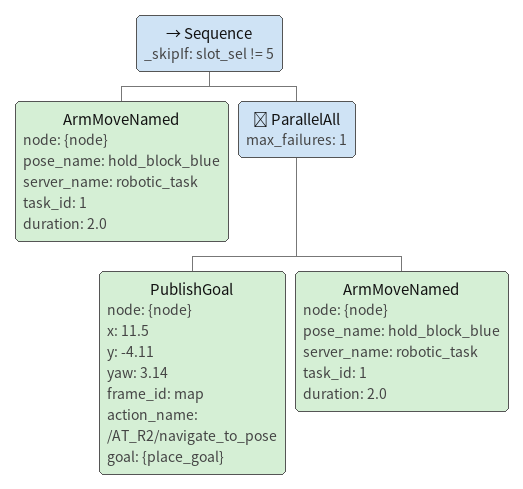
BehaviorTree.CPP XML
<Sequence _skipIf="slot_sel != 5">
  <ArmMoveNamed node="{node}" pose_name="hold_block_blue" server_name="robotic_task" task_id="1" duration="2.0"/>
  <ParallelAll max_failures="1">
    <PublishGoal node="{node}" x="11.5" y="-4.11" yaw="3.14" frame_id="map" action_name="/AT_R2/navigate_to_pose" goal="{place_goal}"/>
    <ArmMoveNamed node="{node}" pose_name="hold_block_blue" server_name="robotic_task" task_id="1" duration="2.0"/>
  </ParallelAll>
</Sequence>
